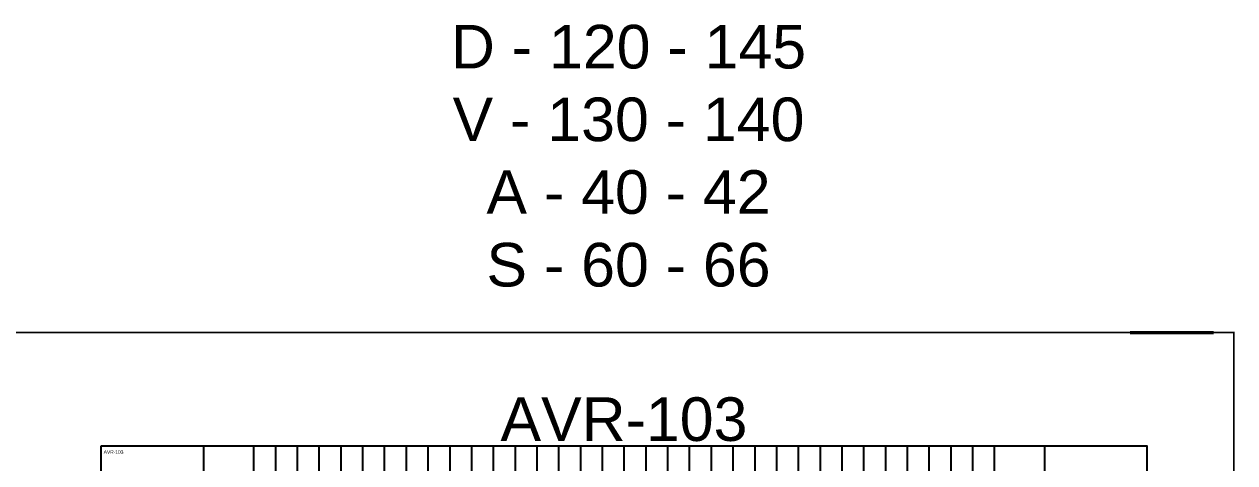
# Model space of a CAD drawing. Header units: millimetres. Extents: x -71336 to -35435, y -26189 to 22712.
# Drawn here: x -43648 to -42258, y -19860 to -19357 of the extents above; entities that cross this region are included whole.
import ezdxf
from ezdxf.enums import TextEntityAlignment as Align

# ---------------------------------------------------------------- set-up
doc = ezdxf.new("R2010")
doc.units = ezdxf.units.MM
for name, color, linetype, plot in [('SC - Guides', 211, 'Continuous', False), ('SC - Titlesheet - Model', 250, 'Continuous', False), ('SC - Xlines', 252, 'Continuous', False)]:
    doc.layers.add(name, color=color, linetype=linetype, plot=plot)
doc.layers.add('SC - Text', color=7, linetype='Continuous')
doc.styles.add('ARIAL', font='arial.ttf')
doc.styles.get("Standard").update_dxf_attribs({"font": 'arial.ttf', "height": 35})

# ---------------------------------------------------------------- blocks, each defined once
blk = doc.blocks.new('*U189')
at = {"layer": 'SC - Guides', "color": 5, "ltscale": 5, "const_width": 2}
blk.add_lwpolyline([(-415.5, 287), (-465.5, 287)], dxfattribs=at)
at = {"layer": 'SC - Titlesheet - Model', "color": 6, "ltscale": 5, "const_width": 1}
blk.add_lwpolyline([(-365.5, -287), (365.5, -287), (365.5, 287), (-365.5, 287)], close=True, dxfattribs=at)
at = {"layer": 'SC - Titlesheet - Model', "color": 5, "lineweight": 30, "ltscale": 5, "flags": 104}
blk.add_attdef('ADDITIONS', text='', height=5, dxfattribs=at).set_placement((-365.5, -312), align=Align.TOP_LEFT)
blk.add_attdef('CHANGES', text='', height=5, dxfattribs=at).set_placement((0, -312), align=Align.TOP_CENTER)
blk.add_attdef('OMISSIONS', text='', height=5, dxfattribs=at).set_placement((365.5, -312), align=Align.TOP_RIGHT)

msp = doc.modelspace()

# ---------------------------------------------------------------- linework, layer by layer
at = {"layer": 'SC - Xlines', "ltscale": 5, "transparency": 33554687}
msp.add_lwpolyline([(-43559.271, -19840.818), (-42359.271, -19840.825), (-42359.271, -20779.725), (-43559.271, -20779.718)], close=True, dxfattribs=at)
at = {"layer": 'SC - Xlines', "ltscale": 5}
for points in [[(-43441.771, -19840.821), (-43441.771, -20779.719)], [(-43359.271, -19840.821), (-43359.271, -20779.719)], [(-43309.271, -19840.821), (-43309.271, -20779.719)], [(-43259.271, -19840.821), (-43259.271, -20779.719)], [(-43209.271, -19840.821), (-43209.271, -20779.719)], [(-43159.271, -19840.821), (-43159.271, -20779.719)], [(-43109.271, -19840.821), (-43109.271, -20779.719)], [(-43059.271, -19840.821), (-43059.271, -20779.719)], [(-43009.271, -19840.821), (-43009.271, -20779.719)], [(-42959.271, -19840.821), (-42959.271, -20779.719)], [(-42909.271, -19840.821), (-42909.271, -20779.719)], [(-42859.271, -19840.821), (-42859.271, -20779.719)], [(-42809.271, -19840.821), (-42809.271, -20779.719)], [(-42759.271, -19840.821), (-42759.271, -20779.719)], [(-42709.271, -19840.821), (-42709.271, -20779.719)], [(-42659.271, -19840.821), (-42659.271, -20779.719)], [(-42609.271, -19840.821), (-42609.271, -20779.719)], [(-42559.271, -19840.821), (-42559.271, -20779.719)], [(-42476.771, -19840.821), (-42476.771, -20779.719)]]:
    msp.add_lwpolyline(points, dxfattribs=at)
at = {"layer": 'SC - Xlines', "color": 250, "ltscale": 5}
for points in [[(-43384.271, -19840.821), (-43384.271, -20779.719)], [(-43334.271, -19840.821), (-43334.271, -20779.719)], [(-43284.271, -19840.821), (-43284.271, -20779.719)], [(-43234.271, -19840.821), (-43234.271, -20779.719)], [(-43184.271, -19840.821), (-43184.271, -20779.719)], [(-43134.271, -19840.821), (-43134.271, -20779.719)], [(-43084.271, -19840.821), (-43084.271, -20779.719)], [(-43034.271, -19840.821), (-43034.271, -20779.719)], [(-42984.271, -19840.821), (-42984.271, -20779.719)], [(-42934.271, -19840.821), (-42934.271, -20779.719)], [(-42884.271, -19840.821), (-42884.271, -20779.719)], [(-42834.271, -19840.821), (-42834.271, -20779.719)], [(-42784.271, -19840.821), (-42784.271, -20779.719)], [(-42734.271, -19840.821), (-42734.271, -20779.719)], [(-42684.271, -19840.821), (-42684.271, -20779.719)], [(-42634.271, -19840.821), (-42634.271, -20779.719)], [(-42584.271, -19840.821), (-42584.271, -20779.719)], [(-42534.271, -19840.821), (-42534.271, -20779.719)]]:
    msp.add_lwpolyline(points, dxfattribs=at)

# ---------------------------------------------------------------- block references
at = {"xscale": 1.915184678522737, "yscale": 1.915184678522737, "zscale": 1.915184678522737}
for p in [(-42959.271, -20260.478), (-41486.871, -20260.478)]:
    msp.add_blockref('*U189', p, dxfattribs=at)

# ---------------------------------------------------------------- texts
at = {"layer": 'SC - Text', "style": 'ARIAL'}
for s, insert, char_height, width, attachment_point in [('D - 120 - 145\\PV - 130 - 140\\PA - 40 - 42\\PS - 60 - 66', (-42954.033, -19658.703), 50, 520.09136, 8), ('AVR-103', (-43556.283, -19845.818), 4, 97.49642, 1)]:
    msp.add_mtext(s, dxfattribs=dict(at, insert=insert, char_height=char_height, width=width, attachment_point=attachment_point))
at = {"layer": 'SC - Text', "insert": (-42959.271, -19835.821), "char_height": 50, "attachment_point": 8, "style": 'ARIAL'}
msp.add_mtext('AVR-103', dxfattribs=at)

doc.saveas('drawing.dxf')
